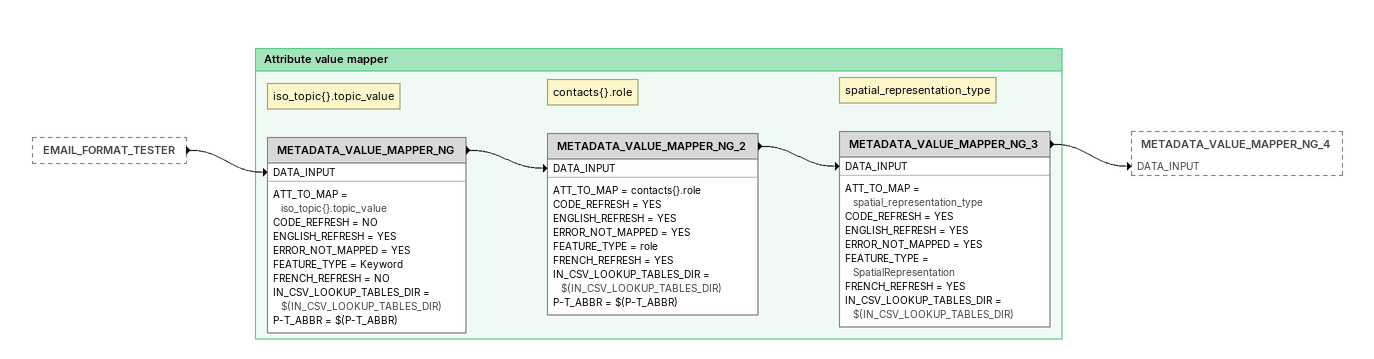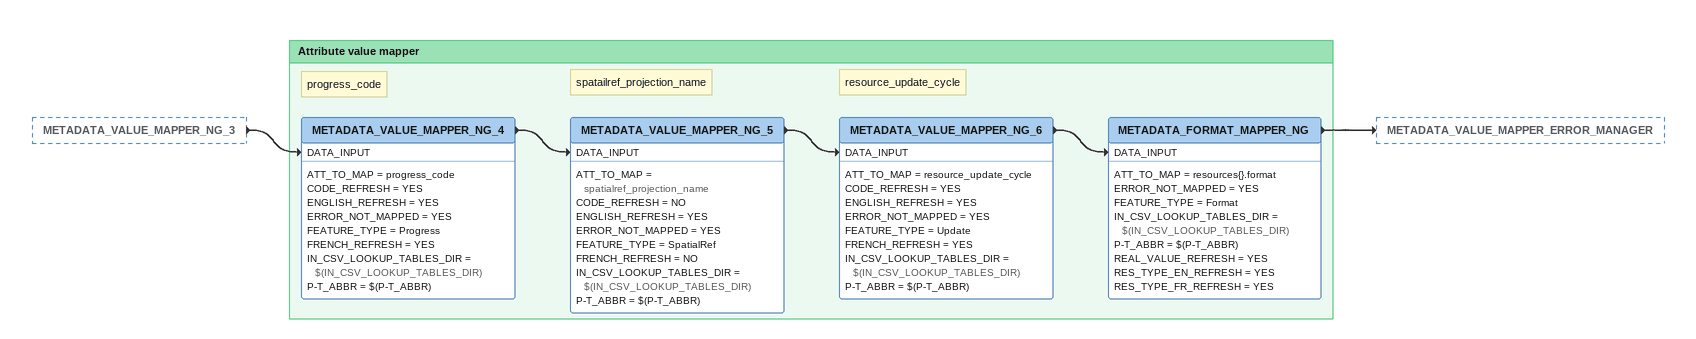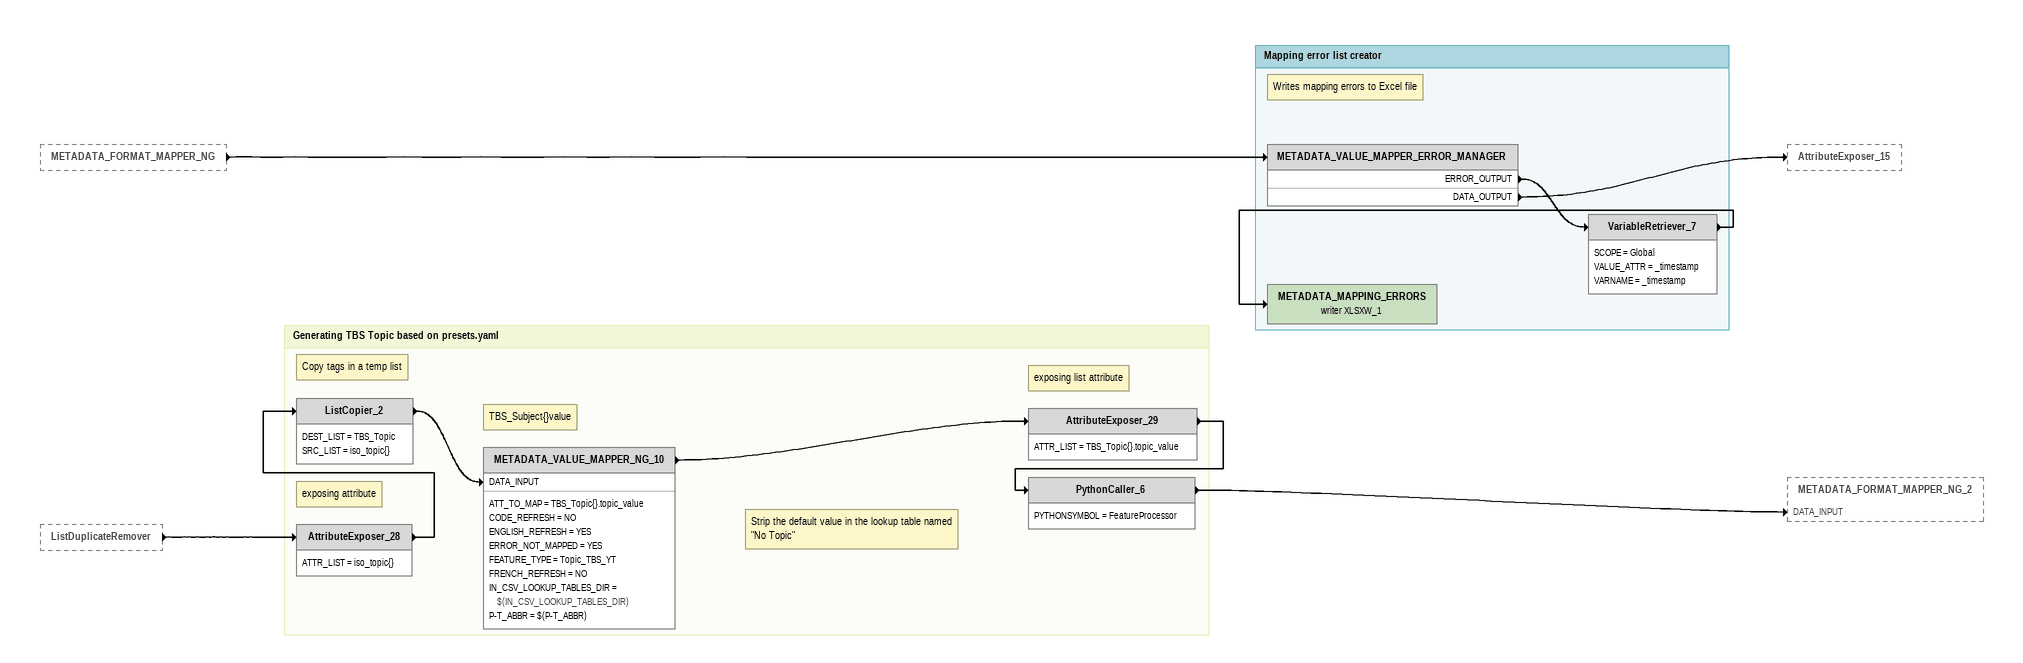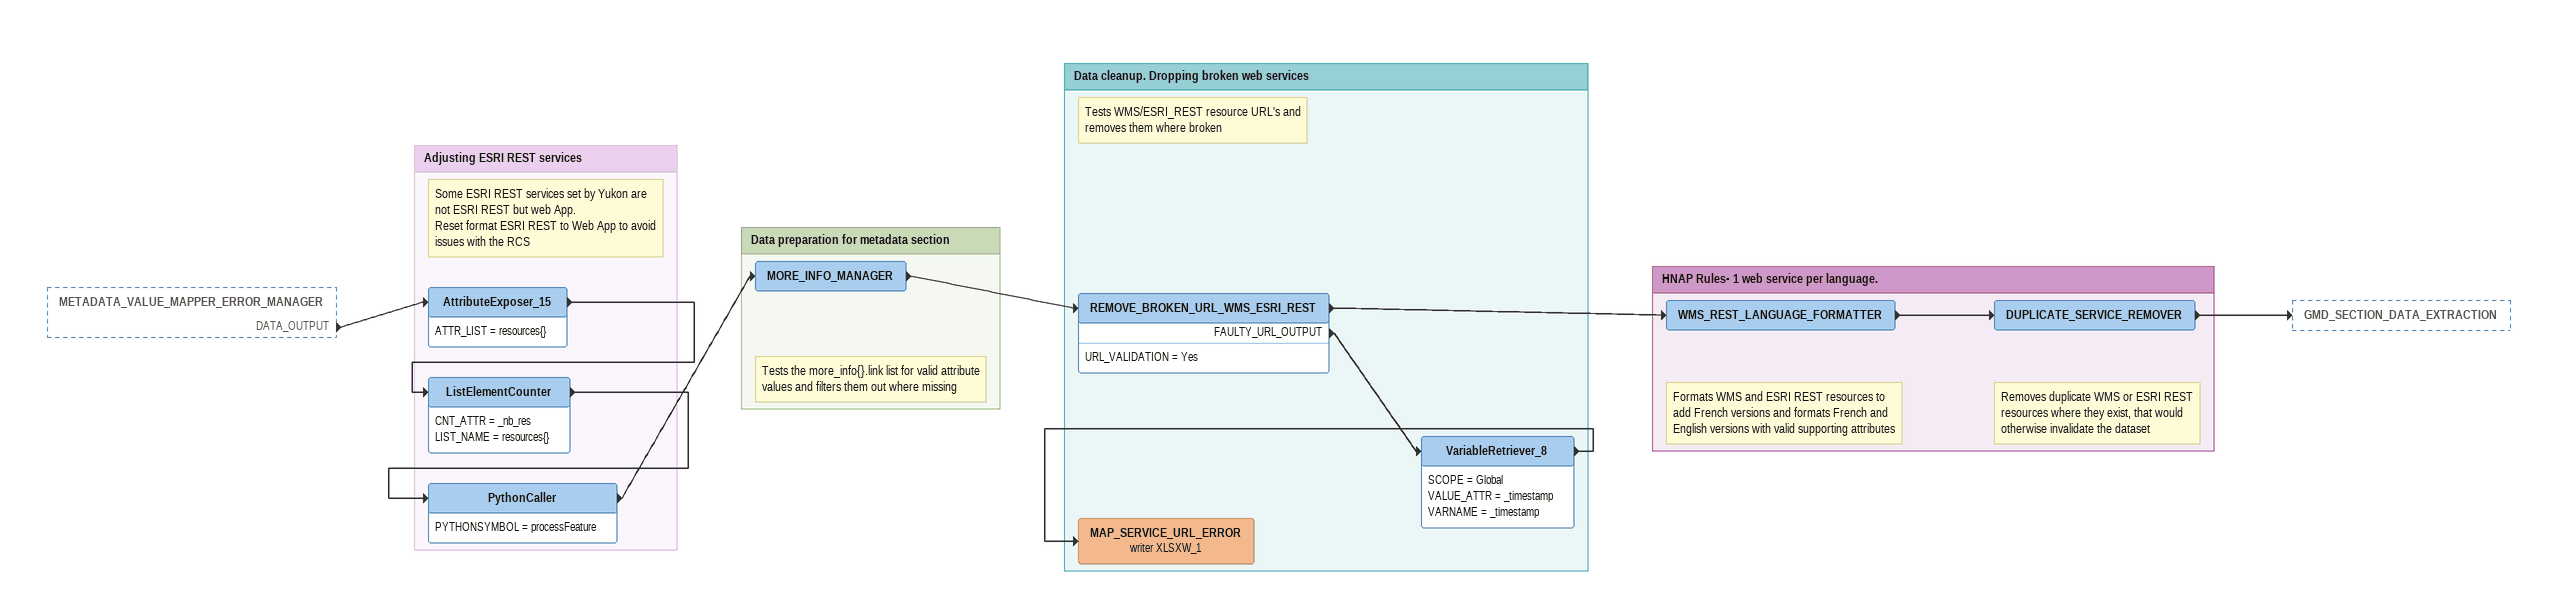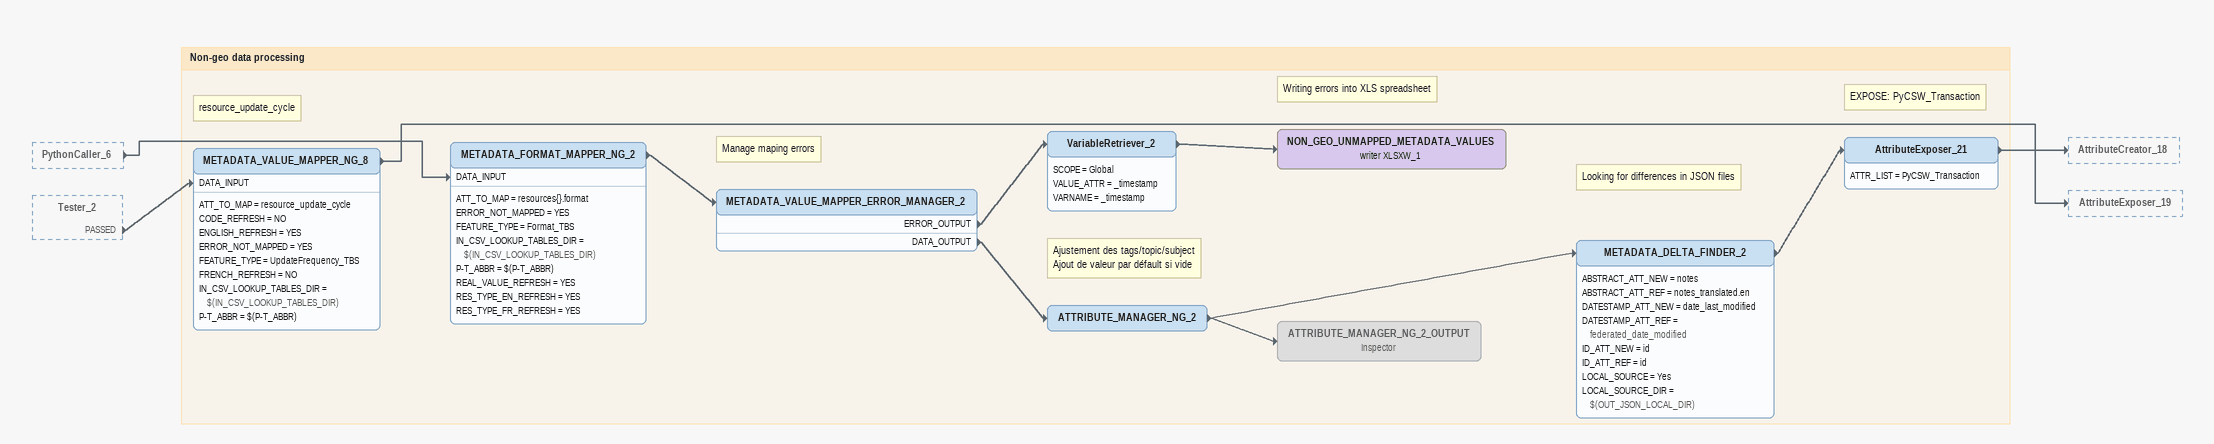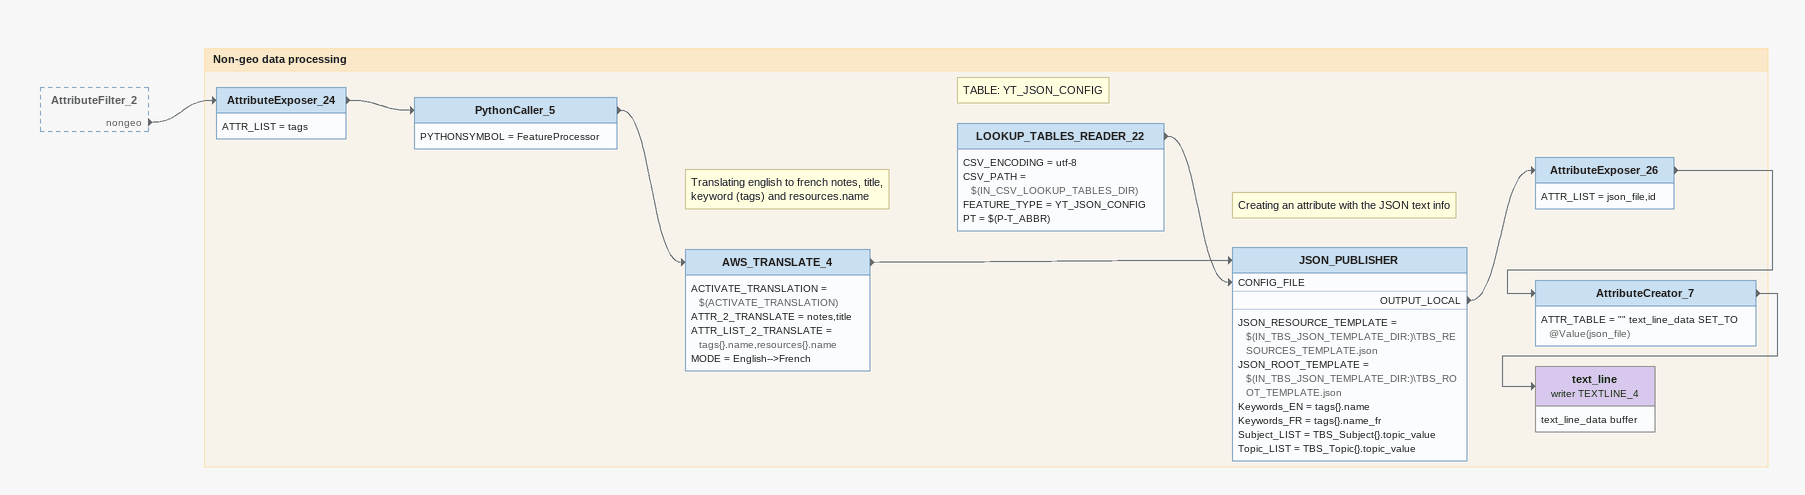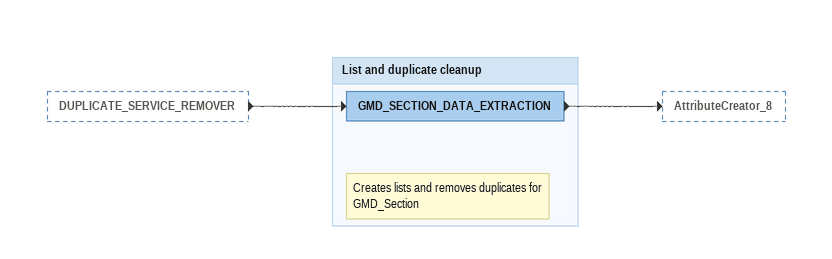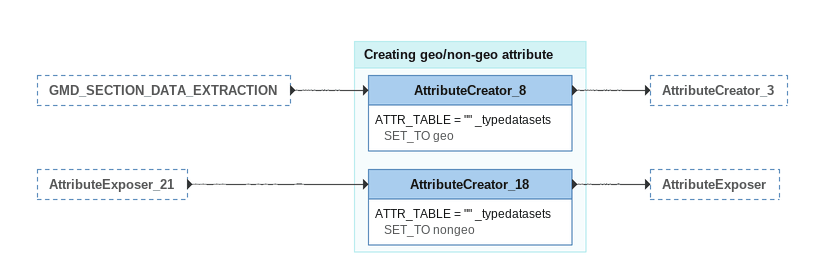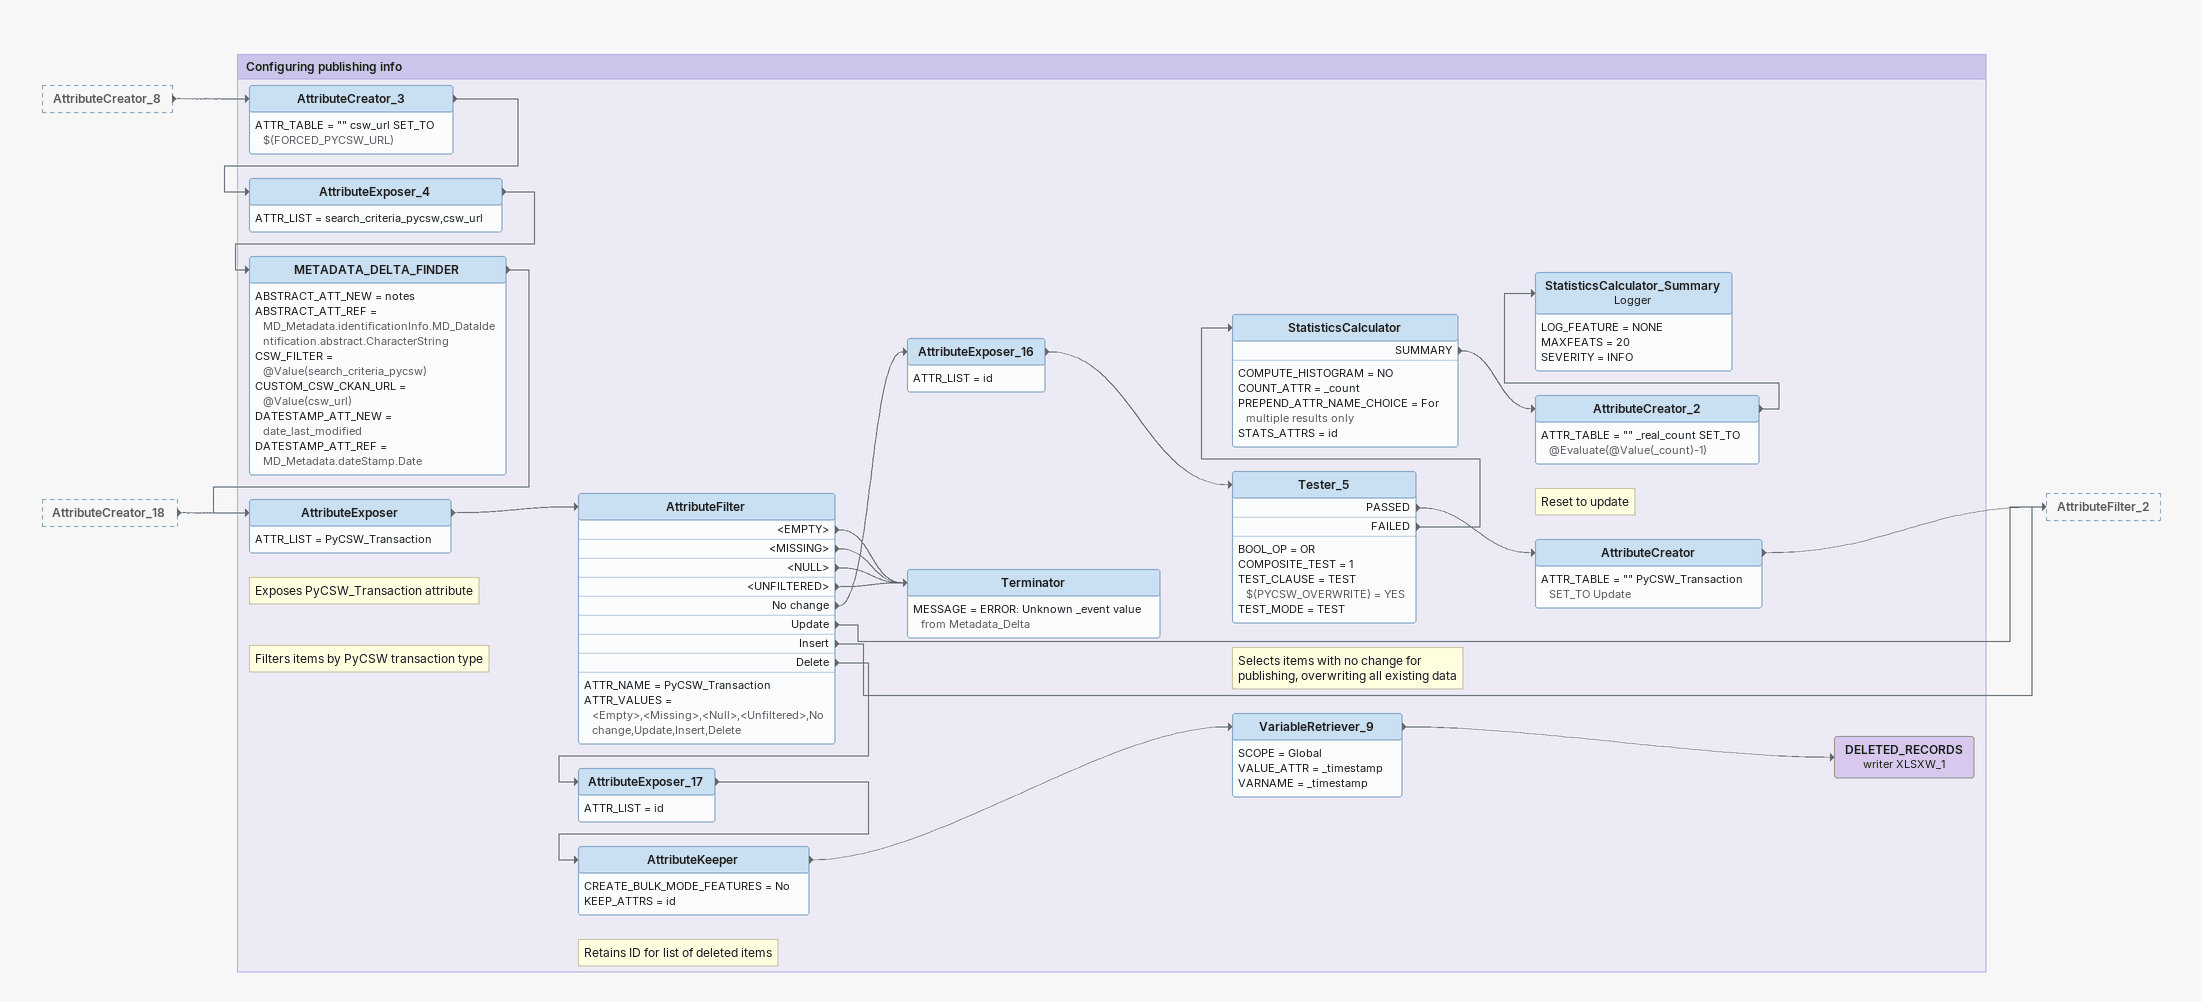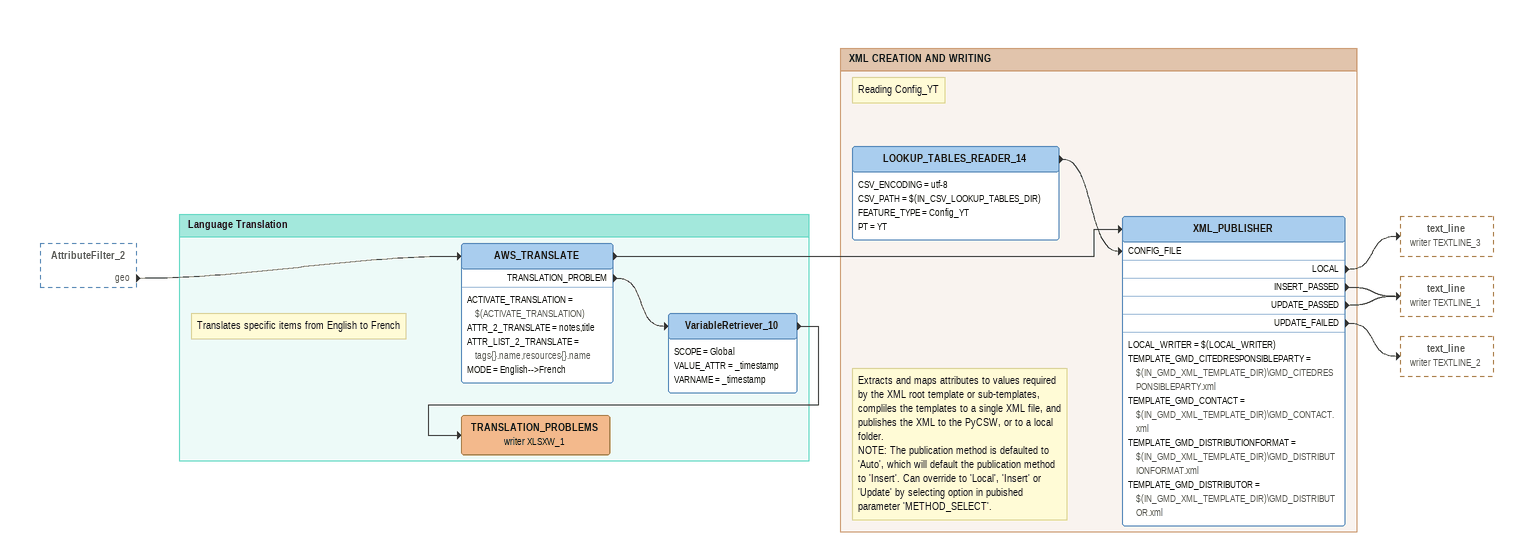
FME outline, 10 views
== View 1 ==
EMAIL_FORMAT_TESTER [outside]
    -> METADATA_VALUE_MAPPER_NG [DATA_INPUT]

Bookmark: Attribute value mapper
Note: iso_topic{}.topic_value
METADATA_VALUE_MAPPER_NG
    ATT_TO_MAP = iso_topic{}.topic_value
    CODE_REFRESH = NO
    ENGLISH_REFRESH = YES
    ERROR_NOT_MAPPED = YES
    FEATURE_TYPE = Keyword
    FRENCH_REFRESH = NO
    IN_CSV_LOOKUP_TABLES_DIR = $(IN_CSV_LOOKUP_TABLES_DIR)
    P-T_ABBR = $(P-T_ABBR)
    -> METADATA_VALUE_MAPPER_NG_2 [DATA_INPUT]
Note: contacts{}.role
METADATA_VALUE_MAPPER_NG_2
    ATT_TO_MAP = contacts{}.role
    CODE_REFRESH = YES
    ENGLISH_REFRESH = YES
    ERROR_NOT_MAPPED = YES
    FEATURE_TYPE = role
    FRENCH_REFRESH = YES
    IN_CSV_LOOKUP_TABLES_DIR = $(IN_CSV_LOOKUP_TABLES_DIR)
    P-T_ABBR = $(P-T_ABBR)
    -> METADATA_VALUE_MAPPER_NG_3 [DATA_INPUT]
Note: spatial_representation_type
METADATA_VALUE_MAPPER_NG_3
    ATT_TO_MAP = spatial_representation_type
    CODE_REFRESH = YES
    ENGLISH_REFRESH = YES
    ERROR_NOT_MAPPED = YES
    FEATURE_TYPE = SpatialRepresentation
    FRENCH_REFRESH = YES
    IN_CSV_LOOKUP_TABLES_DIR = $(IN_CSV_LOOKUP_TABLES_DIR)
    -> METADATA_VALUE_MAPPER_NG_4 [DATA_INPUT]

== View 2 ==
METADATA_VALUE_MAPPER_NG_3 [outside]
    -> METADATA_VALUE_MAPPER_NG_4 [DATA_INPUT]

Bookmark: Attribute value mapper
Note: progress_code
METADATA_VALUE_MAPPER_NG_4
    ATT_TO_MAP = progress_code
    CODE_REFRESH = YES
    ENGLISH_REFRESH = YES
    ERROR_NOT_MAPPED = YES
    FEATURE_TYPE = Progress
    FRENCH_REFRESH = YES
    IN_CSV_LOOKUP_TABLES_DIR = $(IN_CSV_LOOKUP_TABLES_DIR)
    P-T_ABBR = $(P-T_ABBR)
    -> METADATA_VALUE_MAPPER_NG_5 [DATA_INPUT]
Note: spatailref_projection_name
METADATA_VALUE_MAPPER_NG_5
    ATT_TO_MAP = spatialref_projection_name
    CODE_REFRESH = NO
    ENGLISH_REFRESH = YES
    ERROR_NOT_MAPPED = YES
    FEATURE_TYPE = SpatialRef
    FRENCH_REFRESH = NO
    IN_CSV_LOOKUP_TABLES_DIR = $(IN_CSV_LOOKUP_TABLES_DIR)
    P-T_ABBR = $(P-T_ABBR)
    -> METADATA_VALUE_MAPPER_NG_6 [DATA_INPUT]
Note: resource_update_cycle
METADATA_VALUE_MAPPER_NG_6
    ATT_TO_MAP = resource_update_cycle
    CODE_REFRESH = YES
    ENGLISH_REFRESH = YES
    ERROR_NOT_MAPPED = YES
    FEATURE_TYPE = Update
    FRENCH_REFRESH = YES
    IN_CSV_LOOKUP_TABLES_DIR = $(IN_CSV_LOOKUP_TABLES_DIR)
    P-T_ABBR = $(P-T_ABBR)
    -> METADATA_FORMAT_MAPPER_NG [DATA_INPUT]
METADATA_FORMAT_MAPPER_NG
    ATT_TO_MAP = resources{}.format
    ERROR_NOT_MAPPED = YES
    FEATURE_TYPE = Format
    IN_CSV_LOOKUP_TABLES_DIR = $(IN_CSV_LOOKUP_TABLES_DIR)
    P-T_ABBR = $(P-T_ABBR)
    REAL_VALUE_REFRESH = YES
    RES_TYPE_EN_REFRESH = YES
    RES_TYPE_FR_REFRESH = YES
    -> METADATA_VALUE_MAPPER_ERROR_MANAGER

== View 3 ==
METADATA_FORMAT_MAPPER_NG [outside]
    -> METADATA_VALUE_MAPPER_ERROR_MANAGER
ListDuplicateRemover [outside]
    -> AttributeExposer_28

Bookmark: Mapping error list creator
Note: Writes mapping errors to Excel file
METADATA_VALUE_MAPPER_ERROR_MANAGER
    ERROR_OUTPUT -> VariableRetriever_7
    DATA_OUTPUT -> AttributeExposer_15
VariableRetriever_7
    SCOPE = Global
    VALUE_ATTR = _timestamp
    VARNAME = _timestamp
    -> METADATA_MAPPING_ERRORS (writer XLSXW_1)
METADATA_MAPPING_ERRORS (writer XLSXW_1)

Bookmark: Generating TBS Topic based on presets.yaml
Note: exposing attribute
AttributeExposer_28
    ATTR_LIST = iso_topic{}
    -> ListCopier_2
Note: Copy tags in a temp list
ListCopier_2
    DEST_LIST = TBS_Topic
    SRC_LIST = iso_topic{}
    -> METADATA_VALUE_MAPPER_NG_10 [DATA_INPUT]
Note: TBS_Subject{}value
METADATA_VALUE_MAPPER_NG_10
    ATT_TO_MAP = TBS_Topic{}.topic_value
    CODE_REFRESH = NO
    ENGLISH_REFRESH = YES
    ERROR_NOT_MAPPED = YES
    FEATURE_TYPE = Topic_TBS_YT
    FRENCH_REFRESH = NO
    IN_CSV_LOOKUP_TABLES_DIR = $(IN_CSV_LOOKUP_TABLES_DIR)
    P-T_ABBR = $(P-T_ABBR)
    -> AttributeExposer_29
Note: exposing list attribute
AttributeExposer_29
    ATTR_LIST = TBS_Topic{}.topic_value
    -> PythonCaller_6
Note: Strip the default value in the lookup table named "No Topic"
PythonCaller_6
    PYTHONSYMBOL = FeatureProcessor
    -> METADATA_FORMAT_MAPPER_NG_2 [DATA_INPUT]

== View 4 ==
METADATA_VALUE_MAPPER_ERROR_MANAGER [outside]
    DATA_OUTPUT -> AttributeExposer_15

Bookmark: Adjusting ESRI REST services
Note: Some ESRI REST services set by Yukon are not ESRI REST but web App. / Reset format ESRI REST to Web App to avoid issues with the RCS
AttributeExposer_15
    ATTR_LIST = resources{}
    -> ListElementCounter
ListElementCounter
    CNT_ATTR = _nb_res
    LIST_NAME = resources{}
    -> PythonCaller
PythonCaller
    PYTHONSYMBOL = processFeature
    -> MORE_INFO_MANAGER

Bookmark: Data preparation for metadata section
Note: Tests the more_info{}.link list for valid attribute values and filters them out where missing
MORE_INFO_MANAGER
    -> REMOVE_BROKEN_URL_WMS_ESRI_REST

Bookmark: Data cleanup. Dropping broken web services
Note: Tests WMS/ESRI_REST resource URL's and removes them where broken
REMOVE_BROKEN_URL_WMS_ESRI_REST
    URL_VALIDATION = Yes
    -> WMS_REST_LANGUAGE_FORMATTER
    FAULTY_URL_OUTPUT -> VariableRetriever_8
VariableRetriever_8
    SCOPE = Global
    VALUE_ATTR = _timestamp
    VARNAME = _timestamp
    -> MAP_SERVICE_URL_ERROR (writer XLSXW_1)
MAP_SERVICE_URL_ERROR (writer XLSXW_1)

Bookmark: HNAP Rules- 1 web service per language.
Note: Formats WMS and ESRI REST resources to add French versions and formats French and English versions with valid supporting attributes
WMS_REST_LANGUAGE_FORMATTER
    -> DUPLICATE_SERVICE_REMOVER
Note: Removes duplicate WMS or ESRI REST resources where they exist, that would otherwise invalidate the dataset
DUPLICATE_SERVICE_REMOVER
    -> GMD_SECTION_DATA_EXTRACTION

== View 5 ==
PythonCaller_6 [outside]
    -> METADATA_FORMAT_MAPPER_NG_2 [DATA_INPUT]
Tester_2 [outside]
    PASSED -> METADATA_VALUE_MAPPER_NG_8 [DATA_INPUT]

Bookmark: Non-geo data processing
Note: resource_update_cycle
METADATA_VALUE_MAPPER_NG_8
    ATT_TO_MAP = resource_update_cycle
    CODE_REFRESH = NO
    ENGLISH_REFRESH = YES
    ERROR_NOT_MAPPED = YES
    FEATURE_TYPE = UpdateFrequency_TBS
    FRENCH_REFRESH = NO
    IN_CSV_LOOKUP_TABLES_DIR = $(IN_CSV_LOOKUP_TABLES_DIR)
    P-T_ABBR = $(P-T_ABBR)
    -> AttributeExposer_19
METADATA_FORMAT_MAPPER_NG_2
    ATT_TO_MAP = resources{}.format
    ERROR_NOT_MAPPED = YES
    FEATURE_TYPE = Format_TBS
    IN_CSV_LOOKUP_TABLES_DIR = $(IN_CSV_LOOKUP_TABLES_DIR)
    P-T_ABBR = $(P-T_ABBR)
    REAL_VALUE_REFRESH = YES
    RES_TYPE_EN_REFRESH = YES
    RES_TYPE_FR_REFRESH = YES
    -> METADATA_VALUE_MAPPER_ERROR_MANAGER_2
Note: Manage maping errors
METADATA_VALUE_MAPPER_ERROR_MANAGER_2
    ERROR_OUTPUT -> VariableRetriever_2
    DATA_OUTPUT -> ATTRIBUTE_MANAGER_NG_2
VariableRetriever_2
    SCOPE = Global
    VALUE_ATTR = _timestamp
    VARNAME = _timestamp
    -> NON_GEO_UNMAPPED_METADATA_VALUES (writer XLSXW_1)
Note: Writing errors into XLS spreadsheet
NON_GEO_UNMAPPED_METADATA_VALUES (writer XLSXW_1)
Note: Ajustement des tags/topic/subject / Ajout de valeur par défault si vide
ATTRIBUTE_MANAGER_NG_2
    -> ATTRIBUTE_MANAGER_NG_2_OUTPUT
    -> METADATA_DELTA_FINDER_2
Note: Looking for differences in JSON files
METADATA_DELTA_FINDER_2
    ABSTRACT_ATT_NEW = notes
    ABSTRACT_ATT_REF = notes_translated.en
    DATESTAMP_ATT_NEW = date_last_modified
    DATESTAMP_ATT_REF = federated_date_modified
    ID_ATT_NEW = id
    ID_ATT_REF = id
    LOCAL_SOURCE = Yes
    LOCAL_SOURCE_DIR = $(OUT_JSON_LOCAL_DIR)
    -> AttributeExposer_21
Note: EXPOSE: PyCSW_Transaction
AttributeExposer_21
    ATTR_LIST = PyCSW_Transaction
    -> AttributeCreator_18
ATTRIBUTE_MANAGER_NG_2_OUTPUT: Inspector [off]

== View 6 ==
AttributeFilter_2 [outside]
    nongeo -> AttributeExposer_24

Bookmark: Non-geo data processing
AttributeExposer_24
    ATTR_LIST = tags
    -> PythonCaller_5
PythonCaller_5
    PYTHONSYMBOL = FeatureProcessor
    -> AWS_TRANSLATE_4
Note: Translating english to french notes, title, keyword (tags) and resources.name
AWS_TRANSLATE_4
    ACTIVATE_TRANSLATION = $(ACTIVATE_TRANSLATION)
    ATTR_2_TRANSLATE = notes,title
    ATTR_LIST_2_TRANSLATE = tags{}.name,resources{}.name
    MODE = English-->French
    -> JSON_PUBLISHER
Note: TABLE: YT_JSON_CONFIG
LOOKUP_TABLES_READER_22
    CSV_ENCODING = utf-8
    CSV_PATH = $(IN_CSV_LOOKUP_TABLES_DIR)
    FEATURE_TYPE = YT_JSON_CONFIG
    PT = $(P-T_ABBR)
    -> JSON_PUBLISHER [CONFIG_FILE]
Note: Creating an attribute with the JSON text info
JSON_PUBLISHER
    JSON_RESOURCE_TEMPLATE = $(IN_TBS_JSON_TEMPLATE_DIR:)\TBS_RESOURCES_TEMPLATE.json
    JSON_ROOT_TEMPLATE = $(IN_TBS_JSON_TEMPLATE_DIR:)\TBS_ROOT_TEMPLATE.json
    Keywords_EN = tags{}.name
    Keywords_FR = tags{}.name_fr
    Subject_LIST = TBS_Subject{}.topic_value
    Topic_LIST = TBS_Topic{}.topic_value
    OUTPUT_LOCAL -> AttributeExposer_26
AttributeExposer_26
    ATTR_LIST = json_file,id
    -> AttributeCreator_7
AttributeCreator_7
    ATTR_TABLE = "" text_line_data SET_TO @Value(json_file)
    -> text_line (writer TEXTLINE_4)
text_line (writer TEXTLINE_4)
    attributes: text_line_data buffer

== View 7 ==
DUPLICATE_SERVICE_REMOVER [outside]
    -> GMD_SECTION_DATA_EXTRACTION

Bookmark: List and duplicate cleanup
Note: Creates lists and removes duplicates for GMD_Section
GMD_SECTION_DATA_EXTRACTION
    -> AttributeCreator_8

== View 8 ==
GMD_SECTION_DATA_EXTRACTION [outside]
    -> AttributeCreator_8
AttributeExposer_21 [outside]
    -> AttributeCreator_18

Bookmark: Creating geo/non-geo attribute
AttributeCreator_8
    ATTR_TABLE = "" _typedatasets SET_TO geo
    -> AttributeCreator_3
AttributeCreator_18
    ATTR_TABLE = "" _typedatasets SET_TO nongeo
    -> AttributeExposer

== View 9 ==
AttributeCreator_8 [outside]
    -> AttributeCreator_3
AttributeCreator_18 [outside]
    -> AttributeExposer

Bookmark: Configuring publishing info
AttributeCreator_3
    ATTR_TABLE = "" csw_url SET_TO $(FORCED_PYCSW_URL)
    -> AttributeExposer_4
AttributeExposer_4
    ATTR_LIST = search_criteria_pycsw,csw_url
    -> METADATA_DELTA_FINDER
METADATA_DELTA_FINDER
    ABSTRACT_ATT_NEW = notes
    ABSTRACT_ATT_REF = MD_Metadata.identificationInfo.MD_DataIdentification.abstract.CharacterString
    CSW_FILTER = @Value(search_criteria_pycsw)
    CUSTOM_CSW_CKAN_URL = @Value(csw_url)
    DATESTAMP_ATT_NEW = date_last_modified
    DATESTAMP_ATT_REF = MD_Metadata.dateStamp.Date
    -> AttributeExposer
Note: Exposes PyCSW_Transaction attribute
AttributeExposer
    ATTR_LIST = PyCSW_Transaction
    -> AttributeFilter
Note: Filters items by PyCSW transaction type
AttributeFilter
    ATTR_NAME = PyCSW_Transaction
    ATTR_VALUES = <Empty>,<Missing>,<Null>,<Unfiltered>,No change,Update,Insert,Delete
    <EMPTY> -> Terminator
    <MISSING> -> Terminator
    <NULL> -> Terminator
    <UNFILTERED> -> Terminator
    No change -> AttributeExposer_16
    Update -> AttributeFilter_2
    Insert -> AttributeFilter_2
    Delete -> AttributeExposer_17
AttributeExposer_16
    ATTR_LIST = id
    -> Tester_5
Note: Selects items with no change for publishing, overwriting all existing data
Tester_5
    BOOL_OP = OR
    COMPOSITE_TEST = 1
    TEST_CLAUSE = TEST $(PYCSW_OVERWRITE) = YES
    TEST_MODE = TEST
    PASSED -> AttributeCreator
    FAILED -> StatisticsCalculator
StatisticsCalculator
    COMPUTE_HISTOGRAM = NO
    COUNT_ATTR = _count
    PREPEND_ATTR_NAME_CHOICE = For multiple results only
    STATS_ATTRS = id
    SUMMARY -> AttributeCreator_2
AttributeCreator_2
    ATTR_TABLE = "" _real_count SET_TO @Evaluate(@Value(_count)-1)
    -> StatisticsCalculator_Summary
StatisticsCalculator_Summary: Logger
    LOG_FEATURE = NONE
    MAXFEATS = 20
    SEVERITY = INFO
Note: Reset to update
AttributeCreator
    ATTR_TABLE = "" PyCSW_Transaction SET_TO Update
    -> AttributeFilter_2
Terminator
    MESSAGE = ERROR: Unknown _event value from Metadata_Delta
AttributeExposer_17
    ATTR_LIST = id
    -> AttributeKeeper
Note: Retains ID for list of deleted items
AttributeKeeper
    CREATE_BULK_MODE_FEATURES = No
    KEEP_ATTRS = id
    -> VariableRetriever_9
VariableRetriever_9
    SCOPE = Global
    VALUE_ATTR = _timestamp
    VARNAME = _timestamp
    -> DELETED_RECORDS (writer XLSXW_1)
DELETED_RECORDS (writer XLSXW_1)

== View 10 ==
AttributeFilter_2 [outside]
    geo -> AWS_TRANSLATE

Bookmark: Language Translation
Note: Translates specific items from English to French
AWS_TRANSLATE
    ACTIVATE_TRANSLATION = $(ACTIVATE_TRANSLATION)
    ATTR_2_TRANSLATE = notes,title
    ATTR_LIST_2_TRANSLATE = tags{}.name,resources{}.name
    MODE = English-->French
    -> XML_PUBLISHER
    TRANSLATION_PROBLEM -> VariableRetriever_10
VariableRetriever_10
    SCOPE = Global
    VALUE_ATTR = _timestamp
    VARNAME = _timestamp
    -> TRANSLATION_PROBLEMS (writer XLSXW_1)
TRANSLATION_PROBLEMS (writer XLSXW_1)

Bookmark: XML CREATION AND WRITING
Note: Reading Config_YT
LOOKUP_TABLES_READER_14
    CSV_ENCODING = utf-8
    CSV_PATH = $(IN_CSV_LOOKUP_TABLES_DIR)
    FEATURE_TYPE = Config_YT
    PT = YT
    -> XML_PUBLISHER [CONFIG_FILE]
Note: Extracts and maps attributes to values required by the XML root template or sub-templates, compliles the templates to a single XML file, and publishes the XML to the PyCSW, or to a local folder. / NOTE: The publication method is defaulted to 'Auto', which will default the publication method to 'Insert'. Can override to 'Local', 'Insert' or 'Update' by selecting option in pubished parameter 'METHOD_SELECT'.
XML_PUBLISHER
    LOCAL_WRITER = $(LOCAL_WRITER)
    TEMPLATE_GMD_CITEDRESPONSIBLEPARTY = $(IN_GMD_XML_TEMPLATE_DIR)\GMD_CITEDRESPONSIBLEPARTY.xml
    TEMPLATE_GMD_CONTACT = $(IN_GMD_XML_TEMPLATE_DIR)\GMD_CONTACT.xml
    TEMPLATE_GMD_DISTRIBUTIONFORMAT = $(IN_GMD_XML_TEMPLATE_DIR)\GMD_DISTRIBUTIONFORMAT.xml
    TEMPLATE_GMD_DISTRIBUTOR = $(IN_GMD_XML_TEMPLATE_DIR)\GMD_DISTRIBUTOR.xml
    LOCAL -> text_line (writer TEXTLINE_3)
    INSERT_PASSED -> text_line (writer TEXTLINE_1)
    UPDATE_PASSED -> text_line (writer TEXTLINE_1)
    UPDATE_FAILED -> text_line (writer TEXTLINE_2)
